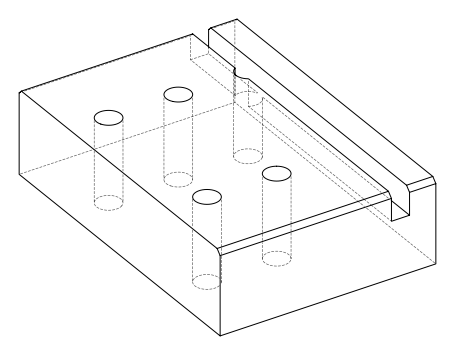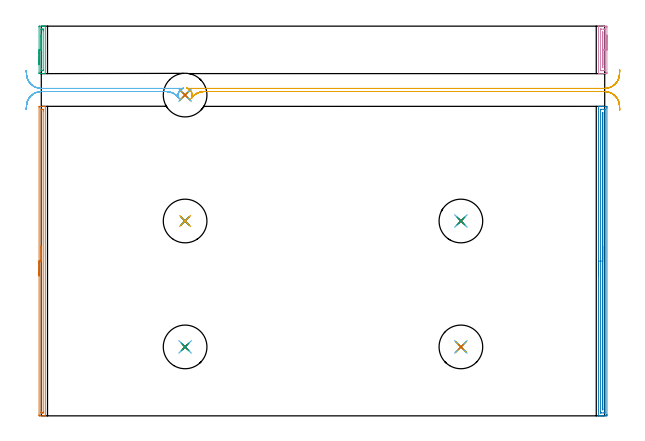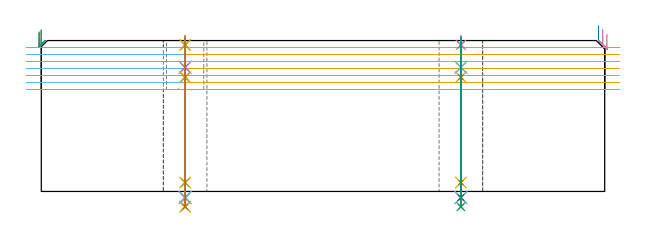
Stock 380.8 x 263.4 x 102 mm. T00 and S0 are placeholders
(PLAN: 31 operations, 22 tool changes, 30.1 min)
(1 AREA_MILL | FG_CHAMFER_SURFACE | UGT0205_001 | 3.51 min | 1871 mm3)
(2 AREA_MILL_1 | FG_CHAMFER_SURFACE_1 | UGT0205_001 | 5.16 min | 3457 mm3)
(3 AREA_MILL_2 | FG_CHAMFER_SURFACE_2 | UGT0205_001 | 0.68 min | 311 mm3)
(4 AREA_MILL_3 | FG_CHAMFER_SURFACE_3 | UGT0205_001 | 0.91 min | 580 mm3)
(5 MILL_RECTANGULAR_SLOT | SLOT_RECTANGULAR | UGT0201_094 | Follow Part, ap 5, ae 75% | 8.62 min | 214178 mm3)
(6 MILL_RECTANGULAR_SLOT_1 | SLOT_RECTANGULAR_1 | UGT0201_094 | Follow Part, ap 5, ae 75% | 3.4 min | 67292 mm3)
(7 SPOT_DRILL | STEP1HOLE | NXT0321_9005460120000 | 0.05 min | 192 mm3)
(8 SPOT_DRILL_1 | STEP1HOLE_1 | NXT0321_9005460120000 | 0.05 min | 175 mm3)
(9 SPOT_DRILL_2 | STEP1HOLE_2 | NXT0321_9005460120000 | 0.05 min | 188 mm3)
(10 SPOT_DRILL_3 | STEP1HOLE_3 | NXT0321_9005460120000 | 0.05 min | 176 mm3)
(11 SPOT_DRILL_4 | STEP1HOLE_4 | NXT0321_9005460120000 | 0.05 min | 0 mm3)
(12 DRILL_BLIND_HOLE_INTO_CENTER | STEP1HOLE | NXT0301_092 | 0.08 min | 1720 mm3)
(13 GUN_DRILL_THROUGH_HOLE | STEP1HOLE | UGT0307_009 | 0.53 min | 9627 mm3)
(14 DRILL_TO_ENLARGE_THROUGH_HOLE | STEP1HOLE | NXT0301_104 | 0.43 min | 4131 mm3)
(15 DRILL_TO_ENLARGE_THROUGH_HOLE_1 | STEP1HOLE | UGT0301_394 | 0.46 min | 54001 mm3)
(16 DRILL_BLIND_HOLE_INTO_CENTER_1 | STEP1HOLE_1 | NXT0301_092 | 0.08 min | 1746 mm3)
(17 GUN_DRILL_THROUGH_HOLE_1 | STEP1HOLE_1 | UGT0307_009 | 0.53 min | 9663 mm3)
(18 DRILL_TO_ENLARGE_THROUGH_HOLE_2 | STEP1HOLE_1 | NXT0301_104 | 0.43 min | 4079 mm3)
(19 DRILL_TO_ENLARGE_THROUGH_HOLE_3 | STEP1HOLE_1 | UGT0301_394 | 0.46 min | 54008 mm3)
(20 DRILL_BLIND_HOLE_INTO_CENTER_2 | STEP1HOLE_2 | NXT0301_092 | 0.08 min | 1729 mm3)
(21 GUN_DRILL_THROUGH_HOLE_2 | STEP1HOLE_2 | UGT0307_009 | 0.53 min | 9614 mm3)
(22 DRILL_TO_ENLARGE_THROUGH_HOLE_4 | STEP1HOLE_2 | NXT0301_104 | 0.43 min | 4184 mm3)
(23 DRILL_TO_ENLARGE_THROUGH_HOLE_5 | STEP1HOLE_2 | UGT0301_394 | 0.46 min | 53964 mm3)
(24 DRILL_BLIND_HOLE_INTO_CENTER_3 | STEP1HOLE_3 | NXT0301_092 | 0.08 min | 1728 mm3)
(25 GUN_DRILL_THROUGH_HOLE_3 | STEP1HOLE_3 | UGT0307_009 | 0.53 min | 9649 mm3)
(26 DRILL_TO_ENLARGE_THROUGH_HOLE_6 | STEP1HOLE_3 | NXT0301_104 | 0.43 min | 4123 mm3)
(27 DRILL_TO_ENLARGE_THROUGH_HOLE_7 | STEP1HOLE_3 | UGT0301_394 | 0.46 min | 54008 mm3)
(28 DRILL_BLIND_HOLE_INTO_CENTER_4 | STEP1HOLE_4 | NXT0301_092 | 0.08 min | 0 mm3)
(29 GUN_DRILL_THROUGH_HOLE_4 | STEP1HOLE_4 | UGT0307_009 | 0.53 min | 7743 mm3)
(30 DRILL_TO_ENLARGE_THROUGH_HOLE_8 | STEP1HOLE_4 | NXT0301_104 | 0.43 min | 2846 mm3)
(31 DRILL_TO_ENLARGE_THROUGH_HOLE_9 | STEP1HOLE_4 | UGT0301_394 | 0.46 min | 37645 mm3)
(TOOL UGT0205_001 | Chamfer Mill 20 x 3 x 45 deg. | D20 FL50 Z2)
(TOOL UGT0201_094 | End mill 20 mm | D20 FL38 Z4)
(TOOL NXT0321_9005460120000 | NC Spot Drill, 142deg, 12mm, Carbide, Uncoated | D12 PA142 FL30 Z2)
(TOOL NXT0301_092 | Carbide Drill 12.1mm [860.1-1210-061A1-MM 2214] | D12.1 PA140 FL77 Z2)
(TOOL UGT0307_009 | Gun Drill 12 mm | D12 PA130 FL24 Z1)
(TOOL NXT0301_104 | Carbide Drill 14mm [860.1-1400-112A1-MM 2214] | D14 PA140 FL123 Z2)
(TOOL UGT0301_394 | Twist Drill 29.5 mm | D29.5 PA118 FL165 Z2)
(OP 1 AREA_MILL)
G17 G21 G94 G90
T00 M6
G54
G17 G0 G90 X-1.5 Y94.6 S1061 M3
G43 Z112. H0
Z107.8
G94 G1 Y94.638 Z106.928 F250.
Y94.752 Z106.064
Y94.941 Z105.212
Y95.203 Z104.38
Y95.537 Z103.574
Y95.94 Z102.8
Y96.408 Z102.064
Y96.94 Z101.372
Y97.529 Z100.729
Y98.172 Z100.14
Y98.864 Z99.609
Y99.6 Z99.14
Y100.374 Z98.737
Y101.18 Z98.403
Y102.012 Z98.141
Y102.864 Z97.952
Y103.728 Z97.838
Y104.6 Z97.8
X-1.499 Y208.592 Z97.801
X-1.497 Y208.947
X-1.492 Y209.19 Z97.803
X-1.149 Y209.2 Z98.146
X0.283 Z99.58
X1.474 Z100.769
X2.108 Z101.407
X2.446 Z101.745
X2.575 Y209.198 Z101.867
X2.698 Y209.19 Z101.988
X2.7 Y209.038 Z102.
Y0.162
X2.698 Y0.01 Z101.988
X2.575 Y0.002 Z101.867
X2.446 Y0. Z101.745
X2.108 Z101.407
X1.474 Z100.769
X-0.591 Z98.706
X-1.149 Y0.001 Z98.146
X-1.368 Y0.004 Z97.927
X-1.492 Y0.01 Z97.804
X-1.497 Y0.253 Z97.801
X-1.499 Y0.608
X-1.5 Y104.6 Z97.8
X-0.086 Z99.214
X-0.085 Y206.614 Z99.215
X-0.084 Y206.807 Z99.216
X-0.079 Y207.156 Z99.221
X-0.078 Y207.19 Z99.222
X-0.016 Y207.194 Z99.284
X0.086 Y207.198 Z99.386
X0.215 Y207.2 Z99.515
X0.6 Z99.9
X1.09 Y207.199 Z100.39
X1.235 Y207.194 Z100.535
X1.262 Y207.19 Z100.562
X1.279 Y207.183 Z100.579
X1.28 Y207.151 Z100.58
X1.284 Y207.001 Z100.584
X1.285 Y206.807 Z100.585
X1.286 Y206.107 Z100.586
X1.285 Y2.586 Z100.585
X1.284 Y2.393 Z100.584
X1.279 Y2.044 Z100.579
X1.278 Y2.01 Z100.578
X1.216 Y2.006 Z100.516
X1.113 Y2.002 Z100.413
X0.985 Y2. Z100.285
X0.6 Z99.9
X0.11 Y2.001 Z99.41
X-0.035 Y2.006 Z99.265
X-0.062 Y2.01 Z99.238
X-0.079 Y2.017 Z99.221
X-0.08 Y2.049 Z99.22
X-0.084 Y2.199 Z99.216
X-0.085 Y2.393 Z99.215
X-0.086 Y3.093 Z99.214
Y104.6
Y105.472 Z99.252
Y106.336 Z99.366
Y107.188 Z99.555
Y108.02 Z99.817
Y108.826 Z100.151
Y109.6 Z100.554
Y110.336 Z101.023
Y111.028 Z101.554
Y111.671 Z102.143
Y112.26 Z102.786
Y112.792 Z103.479
Y113.26 Z104.214
Y113.663 Z104.988
Y113.997 Z105.794
Y114.259 Z106.626
Y114.448 Z107.478
Y114.562 Z108.343
Y114.6 Z109.214
G0 Z112.
M5
M2
(OP 2 AREA_MILL_1)
G17 G21 G94 G90
T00 M6
G54
G17 G0 G90 X376.6 Y94.6 S1061 M3
G43 Z112. H0
G94 G1 Y94.638 Z111.128 F250.
Y94.752 Z110.263
Y94.941 Z109.412
Y95.203 Z108.58
Y95.537 Z107.774
Y95.94 Z107.
Y96.408 Z106.264
Y96.94 Z105.572
Y97.529 Z104.929
Y98.172 Z104.34
Y98.864 Z103.808
Y99.6 Z103.34
Y100.374 Z102.937
Y101.18 Z102.603
Y102.012 Z102.341
Y102.863 Z102.152
Y103.728 Z102.038
Y104.6 Z102.
Y209.038
X376.602 Y209.19 Z101.988
X376.659 Y209.193 Z101.933
X377.047 Y209.2 Z101.552
X377.463 Z101.137
X378.11 Z100.485
X379.327 Z99.27
X379.897 Z98.698
X381.683 Y209.199 Z96.913
X382.288 Y209.196 Z96.308
X382.291 Y209.193 Z96.305
X382.297 Y208.592 Z96.303
X382.3 Y207.976 Z96.3
Y0.884
X382.298 Y0.608 Z96.302
X382.291 Y0.007 Z96.305
X382.288 Y0.004 Z96.309
X381.683 Y0. Z96.913
X381.398 Z97.197
X379.897 Z98.698
X379.327 Z99.27
X379.003 Z99.593
X378.434 Z100.163
X378.11 Z100.485
X377.047 Z101.552
X376.662 Z101.93
X376.614 Z101.976
X376.602 Y0.007 Z101.988
X376.6 Y0.161 Z102.
Y104.6
X378.014 Z100.586
X378.015 Y206.902 Z100.585
X378.016 Y206.998 Z100.584
X378.021 Y207.181 Z100.579
X378.11 Y207.19 Z100.49
X378.611 Y207.199 Z99.989
X380.396 Y207.2 Z98.204
X380.79 Y207.198 Z97.81
X380.846 Y207.195 Z97.754
X380.874 Y207.191 Z97.726
X380.879 Y207.094 Z97.721
X380.885 Y206.903 Z97.715
X380.886 Y206.807 Z97.714
Y206.711
X380.885 Y2.298 Z97.715
X380.884 Y2.202 Z97.716
X380.879 Y2.019 Z97.721
X380.79 Y2.01 Z97.81
X380.289 Y2.001 Z98.311
X378.504 Y2. Z100.096
X378.11 Y2.002 Z100.49
X378.054 Y2.005 Z100.546
X378.026 Y2.009 Z100.574
X378.021 Y2.106 Z100.579
X378.015 Y2.297 Z100.585
X378.014 Y2.393 Z100.586
Y2.489
Y104.6
X379.428 Z99.172
Y204.129
X379.429 Y204.596 Z99.171
X379.433 Y205.021 Z99.167
X379.435 Y205.063 Z99.165
X379.449 Y205.149 Z99.151
X379.465 Y205.021 Z99.135
X379.471 Y204.597 Z99.129
Y204.554
Y4.604
X379.467 Y4.179 Z99.133
X379.465 Y4.137 Z99.135
X379.451 Y4.051 Z99.149
X379.435 Y4.179 Z99.165
X379.433 Y4.222 Z99.167
X379.429 Y4.646 Z99.171
X379.428 Y104.6 Z99.172
Y105.472 Z99.21
Y106.336 Z99.323
Y107.188 Z99.512
Y108.02 Z99.775
Y108.826 Z100.108
Y109.6 Z100.511
Y110.336 Z100.98
Y111.028 Z101.511
Y111.671 Z102.1
Y112.26 Z102.744
Y112.791 Z103.436
Y113.26 Z104.172
Y113.663 Z104.945
Y113.997 Z105.751
Y114.259 Z106.583
Y114.448 Z107.435
Y114.562 Z108.3
Y114.6 Z109.172
G0 Z112.
M5
M2
(OP 3 AREA_MILL_2)
G17 G21 G94 G90
T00 M6
G54
G17 G0 G90 X-1.5 Y237.35 S1061 M3
G43 Z112. H0
Z107.8
G94 G1 Y237.388 Z106.929 F250.
Y237.502 Z106.064
Y237.691 Z105.212
Y237.953 Z104.38
Y238.287 Z103.574
Y238.69 Z102.8
Y239.159 Z102.064
Y239.69 Z101.372
Y240.279 Z100.729
Y240.922 Z100.14
Y241.614 Z99.609
Y242.35 Z99.14
Y243.124 Z98.737
Y243.93 Z98.403
Y244.762 Z98.141
Y245.614 Z97.952
Y246.478 Z97.838
Y247.35 Z97.8
Y262.872
X-1.498 Y263.138 Z97.802
X-1.491 Y263.398 Z97.806
X-1.316 Y263.4 Z97.982
X-1.149 Z98.149
X0.6 Z99.897
X0.935 Z100.233
X2.014 Z101.313
X2.349 Z101.647
X2.567 Y263.399 Z101.865
X2.697 Y263.39 Z101.99
X2.7 Y263.315 Z102.
Y231.385
X2.697 Y231.31 Z101.99
X2.565 Y231.3 Z101.864
X0.935 Z100.234
X-0.274 Z99.023
X-1.371 Z97.927
X-1.492 Y231.31 Z97.805
X-1.499 Y231.404 Z97.799
X-1.5 Y232.185 Z97.8
Y247.35
X-0.086 Z99.214
Y260.906
X-0.085 Y261.098 Z99.215
X-0.082 Y261.271 Z99.218
X-0.079 Y261.357 Z99.221
X-0.075 Y261.39 Z99.225
X0.004 Y261.393 Z99.304
X0.303 Y261.399 Z99.603
X0.6 Z99.9
X1.18 Y261.396 Z100.48
X1.251 Y261.39 Z100.551
X1.279 Y261.381 Z100.579
X1.282 Y261.293 Z100.582
X1.284 Y261.098 Z100.584
X1.286 Y260.402 Z100.586
Y260.211
Y233.794
X1.285 Y233.602 Z100.585
X1.282 Y233.429 Z100.582
X1.279 Y233.343 Z100.579
X1.275 Y233.31 Z100.575
X1.196 Y233.307 Z100.496
X0.897 Y233.301 Z100.197
X0.6 Z99.9
X0.02 Y233.304 Z99.32
X-0.051 Y233.31 Z99.249
X-0.079 Y233.319 Z99.221
X-0.082 Y233.407 Z99.218
X-0.084 Y233.602 Z99.216
X-0.086 Y234.298 Z99.214
Y234.489
Y247.35
Y248.222 Z99.252
Y249.087 Z99.366
Y249.938 Z99.555
Y250.77 Z99.817
Y251.576 Z100.151
Y252.35 Z100.554
Y253.086 Z101.023
Y253.778 Z101.554
Y254.421 Z102.143
Y255.01 Z102.786
Y255.542 Z103.478
Y256.01 Z104.214
Y256.413 Z104.988
Y256.747 Z105.794
Y257.009 Z106.626
Y257.198 Z107.478
Y257.312 Z108.343
Y257.35 Z109.214
G0 Z112.
M5
M2
(OP 4 AREA_MILL_3)
G17 G21 G94 G90
T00 M6
G54
G17 G0 G90 X382.3 Y257.35 S1061 M3
G43 Z112. H0
Z106.3
G94 G1 Y257.312 Z105.428 F250.
Y257.198 Z104.564
Y257.009 Z103.712
Y256.747 Z102.88
Y256.413 Z102.074
Y256.01 Z101.3
Y255.542 Z100.564
Y255.01 Z99.872
Y254.421 Z99.229
Y253.778 Z98.64
Y253.086 Z98.109
Y252.35 Z97.64
Y251.576 Z97.237
Y250.77 Z96.903
Y249.938 Z96.641
Y249.086 Z96.452
Y248.222 Z96.338
Y247.35 Z96.3
Y232.103
X382.298 Y231.828 Z96.302
X382.29 Y231.306 Z96.305
X382.213 Y231.302 Z96.382
X381.683 Y231.3 Z96.911
X381.322 Z97.272
X380.79 Z97.803
X380.068 Z98.53
X379.897 Z98.701
X376.836 Z101.762
X376.615 Z101.977
X376.603 Y231.308 Z101.989
X376.6 Y231.385 Z102.
Y263.315
X376.604 Y263.39 Z101.989
X376.63 Y263.393 Z101.963
X376.836 Y263.4 Z101.762
X380.068 Z98.53
X380.79 Z97.803
X382.213 Y263.398 Z96.382
X382.29 Y263.394 Z96.305
X382.297 Y262.872 Z96.303
X382.3 Y262.259 Z96.3
Y247.35
X380.886 Z97.714
X380.885 Y233.507 Z97.715
X380.884 Y233.412 Z97.716
X380.881 Y233.349 Z97.719
X380.878 Y233.309 Z97.722
X380.865 Y233.307 Z97.735
X380.79 Y233.304 Z97.81
X380.201 Y233.3 Z98.399
X379.003 Y233.301 Z99.597
X378.411 Y233.303 Z100.189
X378.11 Y233.31 Z100.49
X378.021 Y233.326 Z100.579
X378.017 Y233.507 Z100.583
X378.015 Y233.602 Z100.585
Y261.193
X378.016 Y261.288 Z100.584
X378.019 Y261.351 Z100.581
X378.022 Y261.391 Z100.578
X378.035 Y261.393 Z100.565
X378.11 Y261.396 Z100.49
X378.699 Y261.4 Z99.901
X379.897 Y261.399 Z98.703
X380.489 Y261.397 Z98.111
X380.79 Y261.39 Z97.81
X380.879 Y261.374 Z97.721
X380.883 Y261.193 Z97.717
X380.885 Y261.098 Z97.715
X380.886 Y247.35 Z97.714
X379.471 Z99.129
Y235.798
X379.47 Y235.376 Z99.13
X379.468 Y235.334 Z99.132
X379.466 Y235.32 Z99.134
X379.454 Y235.313 Z99.146
X379.436 Y235.376 Z99.165
X379.434 Y235.419 Z99.166
X379.429 Y235.84 Z99.171
Y258.902
X379.43 Y259.324 Z99.17
X379.432 Y259.366 Z99.168
X379.434 Y259.381 Z99.166
X379.446 Y259.387 Z99.154
X379.464 Y259.324 Z99.136
X379.471 Y258.902 Z99.129
Y258.859
Y247.35
Y246.478 Z99.167
Y245.614 Z99.28
Y244.762 Z99.469
Y243.93 Z99.732
Y243.124 Z100.065
Y242.35 Z100.468
Y241.614 Z100.937
Y240.922 Z101.468
Y240.279 Z102.057
Y239.69 Z102.701
Y239.159 Z103.393
Y238.69 Z104.129
Y238.287 Z104.902
Y237.953 Z105.708
Y237.691 Z106.54
Y237.502 Z107.392
Y237.388 Z108.257
Y237.35 Z109.129
G0 Z112.
M5
M2
(OP 5 MILL_RECTANGULAR_SLOT)
G17 G21 G94 G90
T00 M6
G54
G17 G0 G90 X391.076 Y233.146 S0 M3
G43 Z112. H0
Z97.271
G94 G1 X390.735 Y230.165 F250.
G2 X380.8 Y221.3 R10. F500.
G1 X98.98
X98.374 Y221.413
X98.372 Y221.403
G2 X101.396 Y214.573 R4.75
G1 X101.405 Y214.568
G2 X109.841 Y219.2 R10.
G1 X380.8
G2 X390.731 Y210.375 R10.
G1 X391.083 Y207.396 F250.
G0 X390.924 Y233.85 Z92.543
G1 X390.79 Y230.853
G2 X380.8 Y221.3 R10. F500.
G1 X98.98
X98.374 Y221.413
X98.372 Y221.403
G2 X101.396 Y214.573 R4.75
G1 X101.405 Y214.568
G2 X109.841 Y219.2 R10.
G1 X380.8
G2 X390.79 Y209.647 R10.
G1 X390.924 Y206.65 F250.
G0 Y233.85 Z87.814
G1 X390.79 Y230.853
G2 X380.8 Y221.3 R10. F500.
G1 X98.98
X98.374 Y221.413
X98.372 Y221.403
G2 X101.396 Y214.573 R4.75
G1 X101.405 Y214.568
G2 X109.841 Y219.2 R10.
G1 X380.8
G2 X390.79 Y209.647 R10.
G1 X390.924 Y206.65 F250.
G0 Y233.85 Z83.086
G1 X390.79 Y230.853
G2 X380.8 Y221.3 R10. F500.
G1 X98.98
X98.374 Y221.413
X98.372 Y221.403
G2 X101.396 Y214.573 R4.75
G1 X101.405 Y214.568
G2 X109.841 Y219.2 R10.
G1 X380.8
G2 X390.79 Y209.647 R10.
G1 X390.924 Y206.65 F250.
G0 Y233.85 Z78.357
G1 X390.79 Y230.853
G2 X380.8 Y221.3 R10. F500.
G1 X98.98
X98.374 Y221.413
X98.372 Y221.403
G2 X101.396 Y214.573 R4.75
G1 X101.405 Y214.568
G2 X109.841 Y219.2 R10.
G1 X380.8
G2 X390.79 Y209.647 R10.
G1 X390.924 Y206.65 F250.
G0 Y233.85 Z73.629
G1 X390.79 Y230.853
G2 X380.8 Y221.3 R10. F500.
G1 X98.98
X98.374 Y221.413
X98.372 Y221.403
G2 X101.396 Y214.573 R4.75
G1 X101.405 Y214.568
G2 X109.841 Y219.2 R10.
G1 X380.8
G2 X390.79 Y209.647 R10.
G1 X390.924 Y206.65 F250.
G0 Y233.85 Z68.9
G1 X390.79 Y230.853
G2 X380.8 Y221.3 R10. F500.
G1 X98.98
X98.374 Y221.413
X98.372 Y221.403
G2 X101.396 Y214.573 R4.75
G1 X101.405 Y214.568
G2 X109.841 Y219.2 R10.
G1 X380.8
G2 X390.79 Y209.647 R10.
G1 X390.924 Y206.65 F250.
G0 Z112.
M5
M2
(OP 6 MILL_RECTANGULAR_SLOT_1)
G17 G21 G94 G90
T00 M6
G54
G17 G0 G90 X-10.202 Y206.983 S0 M3
G43 Z112. H0
Z97.271
G94 G1 X-9.97 Y209.974 F250.
G2 X0. Y219.2 R10. F500.
G1 X84.559
G2 X92.995 Y214.568 R10.
G1 X93.004 Y214.573
G2 X96.028 Y221.403 R4.75
G1 X96.026 Y221.413
X95.42 Y221.3
X0.
G2 X-9.97 Y230.526 R10.
G1 X-10.202 Y233.517 F250.
G0 Y206.983 Z92.543
G1 X-9.97 Y209.974
G2 X0. Y219.2 R10. F500.
G1 X84.559
G2 X92.995 Y214.568 R10.
G1 X93.004 Y214.573
G2 X96.028 Y221.403 R4.75
G1 X96.026 Y221.413
X95.42 Y221.3
X0.
G2 X-9.97 Y230.526 R10.
G1 X-10.202 Y233.517 F250.
G0 Y206.983 Z87.814
G1 X-9.97 Y209.974
G2 X0. Y219.2 R10. F500.
G1 X84.559
G2 X92.995 Y214.568 R10.
G1 X93.004 Y214.573
G2 X96.028 Y221.403 R4.75
G1 X96.026 Y221.413
X95.42 Y221.3
X0.
G2 X-9.97 Y230.526 R10.
G1 X-10.202 Y233.517 F250.
G0 Y206.983 Z83.086
G1 X-9.97 Y209.974
G2 X0. Y219.2 R10. F500.
G1 X84.559
G2 X92.995 Y214.568 R10.
G1 X93.004 Y214.573
G2 X96.028 Y221.403 R4.75
G1 X96.026 Y221.413
X95.42 Y221.3
X0.
G2 X-9.97 Y230.526 R10.
G1 X-10.202 Y233.517 F250.
G0 Y206.983 Z78.357
G1 X-9.97 Y209.974
G2 X0. Y219.2 R10. F500.
G1 X84.559
G2 X92.995 Y214.568 R10.
G1 X93.004 Y214.573
G2 X96.028 Y221.403 R4.75
G1 X96.026 Y221.413
X95.42 Y221.3
X0.
G2 X-9.97 Y230.526 R10.
G1 X-10.202 Y233.517 F250.
G0 Y206.983 Z73.629
G1 X-9.97 Y209.974
G2 X0. Y219.2 R10. F500.
G1 X84.559
G2 X92.995 Y214.568 R10.
G1 X93.004 Y214.573
G2 X96.028 Y221.403 R4.75
G1 X96.026 Y221.413
X95.42 Y221.3
X0.
G2 X-9.97 Y230.526 R10.
G1 X-10.202 Y233.517 F250.
G0 Y206.983 Z68.9
G1 X-9.97 Y209.974
G2 X0. Y219.2 R10. F500.
G1 X84.559
G2 X92.995 Y214.568 R10.
G1 X93.004 Y214.573
G2 X96.028 Y221.403 R4.75
G1 X96.026 Y221.413
X95.42 Y221.3
X0.
G2 X-9.97 Y230.526 R10.
G1 X-10.202 Y233.517 F250.
G0 Z112.
M5
M2
(OP 7 SPOT_DRILL)
G17 G21 G94 G90
T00 M6
G54
G17 G0 G90 X97.2 Y46.6 S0 M3
G43 Z112. H0
G94 G81 G98 Z99. F250. R105.
G80
M5
M2
(OP 8 SPOT_DRILL_1)
G17 G21 G94 G90
T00 M6
G54
G17 G0 G90 X283.6 Y46.6 S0 M3
G43 Z112. H0
G94 G81 G98 Z99. F250. R105.
G80
M5
M2
(OP 9 SPOT_DRILL_2)
G17 G21 G94 G90
T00 M6
G54
G17 G0 G90 X97.2 Y131.7 S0 M3
G43 Z112. H0
G94 G81 G98 Z99. F250. R105.
G80
M5
M2
(OP 10 SPOT_DRILL_3)
G17 G21 G94 G90
T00 M6
G54
G17 G0 G90 X283.6 Y131.7 S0 M3
G43 Z112. H0
G94 G81 G98 Z99. F250. R105.
G80
M5
M2
(OP 11 SPOT_DRILL_4)
G17 G21 G94 G90
T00 M6
G54
G17 G0 G90 X97.2 Y216.8 S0 M3
G43 Z112. H0
G94 G81 G98 Z99. F250. R105.
G80
M5
M2
(OP 12 DRILL_BLIND_HOLE_INTO_CENTER)
G17 G21 G94 G90
T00 M6
G54
G17 G0 G90 X97.2 Y46.6 S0 M3
G43 Z112. H1
G94 G81 G98 Z83.85 F250. R104.
G80
M5
M2
(OP 13 GUN_DRILL_THROUGH_HOLE)
G17 G21 G94 G90
T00 M6
G54
G17 G0 G90 X97.2 Y46.6 M8
G43 Z112. H0
Z97.182
S716 M3
G94 G1 Z77.236 F125. M26
G4 X.084
Z6. F250.
G4 X.084
Z-4.298 F125.
G4 X.084
M5
M9
G0 Z97.182
Z112.
M2
(OP 14 DRILL_TO_ENLARGE_THROUGH_HOLE)
G17 G21 G94 G90
T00 M6
G54
G17 G0 G90 X97.2 Y46.6 S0 M3
G43 Z112. H1
G94 G73 G98 Z-4.048 F250. Q13.256 R104.
G80
M5
M2
(OP 15 DRILL_TO_ENLARGE_THROUGH_HOLE_1)
G17 G21 G94 G90
T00 M6
G54
G17 G0 G90 X97.2 Y46.6 S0 M3
G43 Z112. H0
G94 G73 G98 Z-10.363 F250. Q28.091 R104.
G80
M5
M2
(OP 16 DRILL_BLIND_HOLE_INTO_CENTER_1)
G17 G21 G94 G90
T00 M6
G54
G17 G0 G90 X283.6 Y46.6 S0 M3
G43 Z112. H1
G94 G81 G98 Z83.85 F250. R104.
G80
M5
M2
(OP 17 GUN_DRILL_THROUGH_HOLE_1)
G17 G21 G94 G90
T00 M6
G54
G17 G0 G90 X283.6 Y46.6 M8
G43 Z112. H0
Z97.182
S716 M3
G94 G1 Z77.236 F125. M26
G4 X.084
Z6. F250.
G4 X.084
Z-4.298 F125.
G4 X.084
M5
M9
G0 Z97.182
Z112.
M2
(OP 18 DRILL_TO_ENLARGE_THROUGH_HOLE_2)
G17 G21 G94 G90
T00 M6
G54
G17 G0 G90 X283.6 Y46.6 S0 M3
G43 Z112. H1
G94 G73 G98 Z-4.048 F250. Q13.256 R104.
G80
M5
M2
(OP 19 DRILL_TO_ENLARGE_THROUGH_HOLE_3)
G17 G21 G94 G90
T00 M6
G54
G17 G0 G90 X283.6 Y46.6 S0 M3
G43 Z112. H0
G94 G73 G98 Z-10.363 F250. Q28.091 R104.
G80
M5
M2
(OP 20 DRILL_BLIND_HOLE_INTO_CENTER_2)
G17 G21 G94 G90
T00 M6
G54
G17 G0 G90 X97.2 Y131.7 S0 M3
G43 Z112. H1
G94 G81 G98 Z83.85 F250. R104.
G80
M5
M2
(OP 21 GUN_DRILL_THROUGH_HOLE_2)
G17 G21 G94 G90
T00 M6
G54
G17 G0 G90 X97.2 Y131.7 M8
G43 Z112. H0
Z97.182
S716 M3
G94 G1 Z77.236 F125. M26
G4 X.084
Z6. F250.
G4 X.084
Z-4.298 F125.
G4 X.084
M5
M9
G0 Z97.182
Z112.
M2
(OP 22 DRILL_TO_ENLARGE_THROUGH_HOLE_4)
G17 G21 G94 G90
T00 M6
G54
G17 G0 G90 X97.2 Y131.7 S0 M3
G43 Z112. H1
G94 G73 G98 Z-4.048 F250. Q13.256 R104.
G80
M5
M2
(OP 23 DRILL_TO_ENLARGE_THROUGH_HOLE_5)
G17 G21 G94 G90
T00 M6
G54
G17 G0 G90 X97.2 Y131.7 S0 M3
G43 Z112. H0
G94 G73 G98 Z-10.363 F250. Q28.091 R104.
G80
M5
M2
(OP 24 DRILL_BLIND_HOLE_INTO_CENTER_3)
G17 G21 G94 G90
T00 M6
G54
G17 G0 G90 X283.6 Y131.7 S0 M3
G43 Z112. H1
G94 G81 G98 Z83.85 F250. R104.
G80
M5
M2
(OP 25 GUN_DRILL_THROUGH_HOLE_3)
G17 G21 G94 G90
T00 M6
G54
G17 G0 G90 X283.6 Y131.7 M8
G43 Z112. H0
Z97.182
S716 M3
G94 G1 Z77.236 F125. M26
G4 X.084
Z6. F250.
G4 X.084
Z-4.298 F125.
G4 X.084
M5
M9
G0 Z97.182
Z112.
M2
(OP 26 DRILL_TO_ENLARGE_THROUGH_HOLE_6)
G17 G21 G94 G90
T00 M6
G54
G17 G0 G90 X283.6 Y131.7 S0 M3
G43 Z112. H1
G94 G73 G98 Z-4.048 F250. Q13.256 R104.
G80
M5
M2
(OP 27 DRILL_TO_ENLARGE_THROUGH_HOLE_7)
G17 G21 G94 G90
T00 M6
G54
G17 G0 G90 X283.6 Y131.7 S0 M3
G43 Z112. H0
G94 G73 G98 Z-10.363 F250. Q28.091 R104.
G80
M5
M2
(OP 28 DRILL_BLIND_HOLE_INTO_CENTER_4)
G17 G21 G94 G90
T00 M6
G54
G17 G0 G90 X97.2 Y216.8 S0 M3
G43 Z112. H1
G94 G81 G98 Z83.85 F250. R104.
G80
M5
M2
(OP 29 GUN_DRILL_THROUGH_HOLE_4)
G17 G21 G94 G90
T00 M6
G54
G17 G0 G90 X97.2 Y216.8 M8
G43 Z112. H0
Z97.182
S716 M3
G94 G1 Z77.236 F125. M26
G4 X.084
Z6. F250.
G4 X.084
Z-4.298 F125.
G4 X.084
M5
M9
G0 Z97.182
Z112.
M2
(OP 30 DRILL_TO_ENLARGE_THROUGH_HOLE_8)
G17 G21 G94 G90
T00 M6
G54
G17 G0 G90 X97.2 Y216.8 S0 M3
G43 Z112. H1
G94 G73 G98 Z-4.048 F250. Q13.256 R104.
G80
M5
M2
(OP 31 DRILL_TO_ENLARGE_THROUGH_HOLE_9)
G17 G21 G94 G90
T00 M6
G54
G17 G0 G90 X97.2 Y216.8 S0 M3
G43 Z112. H0
G94 G73 G98 Z-10.363 F250. Q28.091 R104.
G80
M5
M2
